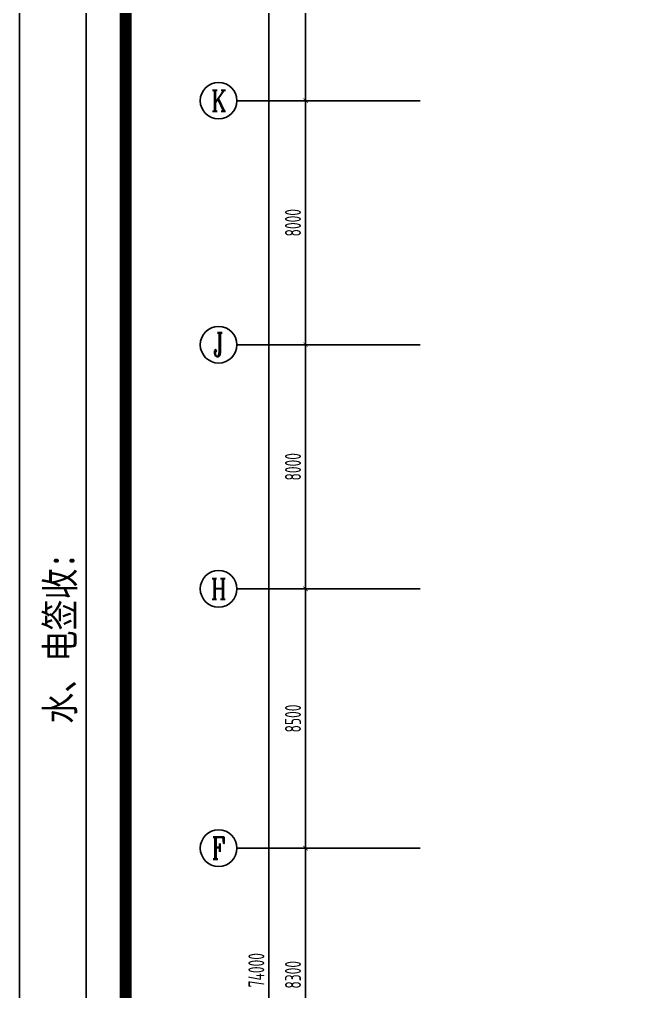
# Model space of a CAD drawing. Header units: inches. Extents: x -584 to 1446124, y -108140 to 99637.
# Drawn here: x 1309996 to 1330639, y -63876 to -32013 of the extents above; entities that cross this region are included whole.
import ezdxf
from ezdxf.enums import TextEntityAlignment as Align

# ---------------------------------------------------------------- set-up
doc = ezdxf.new("R2010")
doc.units = ezdxf.units.IN
doc.header["$MEASUREMENT"] = 0
for name, color, linetype in [('AXIS', 3, 'Continuous'), ('AXIS_TEXT', 7, 'Continuous'), ('外框', 7, 'Continuous')]:
    doc.layers.add(name, color=color, linetype=linetype)
doc.styles.add('_TCH_AXIS', font='COMPLEX', dxfattribs={"bigfont": 'GBCBIG'})
doc.styles.add('_TCH_DIM_T3', font='TSSDENG', dxfattribs={"width": 0.64, "bigfont": 'TSSDCHN'})
doc.styles.add('COMPLEX', font='stylu.ttf')
doc.styles.add('宋体平面', font='', dxfattribs={"width": 0.8})
doc.styles.get('宋体平面').set_extended_font_data('SimSun')
doc.dimstyles.new('_TCH_ARCH&&150', dxfattribs={"dimtxt": 525, "dimasz": 150, "dimexe": 375, "dimexo": 450, "dimgap": 150, "dimtad": 1, "dimdec": 0, "dimzin": 0, "dimdsep": 46, "dimtxsty": '_TCH_DIM_T3', "dimblk": 'ARCHTICK', "dimcen": 0.09, "dimclrt": 7, "dimazin": 2, "dimtfac": 1, "dimtdec": 0, "dimtix": 1, "dimtmove": 2, "dimatfit": 3, "dimfxl": 0, "dimtolj": 1, "dimtzin": 0, "dimarcsym": 0})

# ---------------------------------------------------------------- blocks, each defined once
blk = doc.blocks.new('_ArchTick')
at = {"color": 0, "linetype": 'ByBlock', "const_width": 0.15}
blk.add_lwpolyline([(-0.5, -0.5), (0.5, 0.5)], dxfattribs=at)
blk = doc.blocks.new('*D488')
at = {"layer": 'AXIS', "color": 0, "lineweight": -2, "transparency": 16777216}
for p, q in [((1322670, -59176), (1318995, -59176)), ((1319370, -67476), (1319370, -59176)), ((1322670, -67476), (1318995, -67476))]:
    blk.add_line(p, q, dxfattribs=at)
at = {"layer": 'Defpoints', "color": 0, "transparency": 16777216}
for p in [(1319370, -59176), (1323120, -59176), (1323120, -67476)]:
    blk.add_point(p, dxfattribs=at)
at = {"layer": 'AXIS', "color": 0, "lineweight": -2, "transparency": 16777216, "xscale": 150, "yscale": 150, "zscale": 150}
for p, rotation in [((1319370, -59176), 90), ((1319370, -67476), 270)]:
    blk.add_blockref('_ArchTick', p, dxfattribs=dict(at, rotation=rotation))
at = {"layer": 'AXIS', "color": 7, "transparency": 16777216, "insert": (1318957, -63326), "char_height": 525, "attachment_point": 5, "rotation": 90, "style": '_TCH_DIM_T3'}
blk.add_mtext('\\A1;8300', dxfattribs=at)
blk = doc.blocks.new('*D489')
at = {"layer": 'AXIS', "color": 0, "lineweight": -2, "transparency": 16777216}
for p, q in [((1322670, -50676), (1318995, -50676)), ((1319370, -59176), (1319370, -50676)), ((1322670, -59176), (1318995, -59176))]:
    blk.add_line(p, q, dxfattribs=at)
at = {"layer": 'Defpoints', "color": 0, "transparency": 16777216}
for p in [(1319370, -50676), (1323120, -50676), (1323120, -59176)]:
    blk.add_point(p, dxfattribs=at)
at = {"layer": 'AXIS', "color": 0, "lineweight": -2, "transparency": 16777216, "xscale": 150, "yscale": 150, "zscale": 150}
for p, rotation in [((1319370, -50676), 90), ((1319370, -59176), 270)]:
    blk.add_blockref('_ArchTick', p, dxfattribs=dict(at, rotation=rotation))
at = {"layer": 'AXIS', "color": 7, "transparency": 16777216, "insert": (1318957, -54926), "char_height": 525, "attachment_point": 5, "rotation": 90, "style": '_TCH_DIM_T3'}
blk.add_mtext('\\A1;8500', dxfattribs=at)
blk = doc.blocks.new('*D490')
at = {"layer": 'AXIS', "color": 0, "lineweight": -2, "transparency": 16777216}
for p, q in [((1322670, -42676), (1318995, -42676)), ((1319370, -50676), (1319370, -42676)), ((1322670, -50676), (1318995, -50676))]:
    blk.add_line(p, q, dxfattribs=at)
at = {"layer": 'Defpoints', "color": 0, "transparency": 16777216}
for p in [(1319370, -42676), (1323120, -42676), (1323120, -50676)]:
    blk.add_point(p, dxfattribs=at)
at = {"layer": 'AXIS', "color": 0, "lineweight": -2, "transparency": 16777216, "xscale": 150, "yscale": 150, "zscale": 150}
for p, rotation in [((1319370, -42676), 90), ((1319370, -50676), 270)]:
    blk.add_blockref('_ArchTick', p, dxfattribs=dict(at, rotation=rotation))
at = {"layer": 'AXIS', "color": 7, "transparency": 16777216, "insert": (1318957, -46676), "char_height": 525, "attachment_point": 5, "rotation": 90, "style": '_TCH_DIM_T3'}
blk.add_mtext('\\A1;8000', dxfattribs=at)
blk = doc.blocks.new('*D491')
at = {"layer": 'AXIS', "color": 0, "lineweight": -2, "transparency": 16777216}
for p, q in [((1322670, -34676), (1318995, -34676)), ((1319370, -42676), (1319370, -34676)), ((1322670, -42676), (1318995, -42676))]:
    blk.add_line(p, q, dxfattribs=at)
at = {"layer": 'Defpoints', "color": 0, "transparency": 16777216}
for p in [(1319370, -34676), (1323120, -34676), (1323120, -42676)]:
    blk.add_point(p, dxfattribs=at)
at = {"layer": 'AXIS', "color": 0, "lineweight": -2, "transparency": 16777216, "xscale": 150, "yscale": 150, "zscale": 150}
for p, rotation in [((1319370, -34676), 90), ((1319370, -42676), 270)]:
    blk.add_blockref('_ArchTick', p, dxfattribs=dict(at, rotation=rotation))
at = {"layer": 'AXIS', "color": 7, "transparency": 16777216, "insert": (1318957, -38676), "char_height": 525, "attachment_point": 5, "rotation": 90, "style": '_TCH_DIM_T3'}
blk.add_mtext('\\A1;8000', dxfattribs=at)
blk = doc.blocks.new('*D492')
at = {"layer": 'AXIS', "color": 0, "lineweight": -2, "transparency": 16777216}
for p, q in [((1322670, -26276), (1318995, -26276)), ((1319370, -34676), (1319370, -26276)), ((1322670, -34676), (1318995, -34676))]:
    blk.add_line(p, q, dxfattribs=at)
at = {"layer": 'Defpoints', "color": 0, "transparency": 16777216}
for p in [(1319370, -26276), (1323120, -26276), (1323120, -34676)]:
    blk.add_point(p, dxfattribs=at)
at = {"layer": 'AXIS', "color": 0, "lineweight": -2, "transparency": 16777216, "xscale": 150, "yscale": 150, "zscale": 150}
for p, rotation in [((1319370, -26276), 90), ((1319370, -34676), 270)]:
    blk.add_blockref('_ArchTick', p, dxfattribs=dict(at, rotation=rotation))
at = {"layer": 'AXIS', "color": 7, "transparency": 16777216, "insert": (1318957, -30476), "char_height": 525, "attachment_point": 5, "rotation": 90, "style": '_TCH_DIM_T3'}
blk.add_mtext('\\A1;8400', dxfattribs=at)
blk = doc.blocks.new('*D494')
at = {"layer": 'AXIS', "color": 0, "lineweight": -2, "transparency": 16777216}
for p, q in [((1322670, -26176), (1317795, -26176)), ((1318170, -100176), (1318170, -26176)), ((1322670, -100176), (1317795, -100176))]:
    blk.add_line(p, q, dxfattribs=at)
at = {"layer": 'Defpoints', "color": 0, "transparency": 16777216}
for p in [(1318170, -26176), (1323120, -26176), (1323120, -100176)]:
    blk.add_point(p, dxfattribs=at)
at = {"layer": 'AXIS', "color": 0, "lineweight": -2, "transparency": 16777216, "xscale": 150, "yscale": 150, "zscale": 150}
for p, rotation in [((1318170, -26176), 90), ((1318170, -100176), 270)]:
    blk.add_blockref('_ArchTick', p, dxfattribs=dict(at, rotation=rotation))
at = {"layer": 'AXIS', "color": 7, "transparency": 16777216, "insert": (1317757, -63176), "char_height": 525, "attachment_point": 5, "rotation": 90, "style": '_TCH_DIM_T3'}
blk.add_mtext('\\A1;74000', dxfattribs=at)
blk = doc.blocks.new('_AXISO')
blk.add_circle((0, 0), 0.5)
at = {"layer": 'AXIS_TEXT', "style": 'COMPLEX', "width": 1.041667}
blk.add_attdef('A', text='', height=0.56, dxfattribs=at).set_placement((-0.25, -0.28), (0.25, -0.28), align=Align.FIT)

msp = doc.modelspace()

# ---------------------------------------------------------------- linework, layer by layer
at = {"layer": 'AXIS'}
for p, q in [((1323119.5, -34676.2), (1317119.5, -34676.2)), ((1323119.5, -42676.2), (1317119.5, -42676.2)), ((1323119.5, -50676.2), (1317119.5, -50676.2)), ((1323119.5, -59176.2), (1317119.5, -59176.2))]:
    msp.add_line(p, q, dxfattribs=at)
at = {"layer": '外框', "lineweight": -2}
for p, q in [((1309995.5, -106568.2), (1309995.5, -12818.9)), ((1312186.2, -106675.9), (1312186.2, -12818.9))]:
    msp.add_line(p, q, dxfattribs=at)
at = {"layer": '外框', "lineweight": -2, "const_width": 391.5}
msp.add_lwpolyline([(1317389.8, -105440.5), (1440720.9, -105440.5, 0.4142136), (1444636.1, -101525.2), (1444636.1, -18002.4, 0.4142136), (1440720.9, -14087.1), (1317389.8, -14087.1, 0.4142136), (1313474.6, -18002.4), (1313474.6, -101525.2, 0.4142136)], format="xyb", close=True, dxfattribs=at)

# ---------------------------------------------------------------- block references
at = {"layer": 'AXIS'}
ref = msp.add_blockref('_AXISO', (1316519.5, -34676.2), dxfattribs=dict(at, xscale=1200, yscale=1200, zscale=1200))
ref.add_attrib('A', 'K', dxfattribs={"layer": 'AXIS_TEXT', "height": 680.5, "style": '_TCH_AXIS', "width": 0.8}).set_placement((1316273.3, -35016.4), (1316765.8, -35016.4), align=Align.FIT)
ref = msp.add_blockref('_AXISO', (1316519.5, -42676.2), dxfattribs=dict(at, xscale=1200, yscale=1200, zscale=1200))
ref.add_attrib('A', 'J', dxfattribs={"layer": 'AXIS_TEXT', "height": 774.7, "style": '_TCH_AXIS', "width": 0.8}).set_placement((1316357.2, -43063.5), (1316681.9, -43063.5), align=Align.FIT)
ref = msp.add_blockref('_AXISO', (1316519.5, -50676.2), dxfattribs=dict(at, xscale=1200, yscale=1200, zscale=1200))
ref.add_attrib('A', 'H', dxfattribs={"layer": 'AXIS_TEXT', "height": 668.2, "style": '_TCH_AXIS', "width": 0.8}).set_placement((1316265, -51010.3), (1316774.1, -51010.3), align=Align.FIT)
ref = msp.add_blockref('_AXISO', (1316519.5, -59176.2), dxfattribs=dict(at, xscale=1200, yscale=1200, zscale=1200))
ref.add_attrib('A', 'F', dxfattribs={"layer": 'AXIS_TEXT', "height": 717.3, "style": '_TCH_AXIS', "width": 0.8}).set_placement((1316300.9, -59534.8), (1316738.1, -59534.8), align=Align.FIT)

# ---------------------------------------------------------------- texts
at = {"layer": '外框', "lineweight": -2, "style": '宋体平面', "width": 0.8}
msp.add_text('业主签收:                                      土建签收:                                     水、电签收:', height=932.804, rotation=90, dxfattribs=at).set_placement((1311789.2, -102328.4))

# ---------------------------------------------------------------- dimensions: what is measured, and where the dimension line sits
at = {"layer": 'AXIS'}
for p1, p2, distance, picture, middle in [((1323119.5, -100176.2), (1323119.5, -26176.2), 4950, '*D494', (1317757, -63176.2)), ((1323119.5, -34676.2), (1323119.5, -26276.2), 3750, '*D492', (1318957, -30476.2)), ((1323119.5, -42676.2), (1323119.5, -34676.2), 3750, '*D491', (1318957, -38676.2)), ((1323119.5, -50676.2), (1323119.5, -42676.2), 3750, '*D490', (1318957, -46676.2)), ((1323119.5, -59176.2), (1323119.5, -50676.2), 3750, '*D489', (1318957, -54926.2)), ((1323119.5, -67476.2), (1323119.5, -59176.2), 3750, '*D488', (1318957, -63326.2))]:
    dim = msp.add_aligned_dim(p1=p1, p2=p2, distance=distance, dimstyle='_TCH_ARCH&&150', dxfattribs=at)
    dim.commit()
    dim.dimension.update_dxf_attribs({"geometry": picture, "text_midpoint": middle})

doc.saveas('drawing.dxf')
